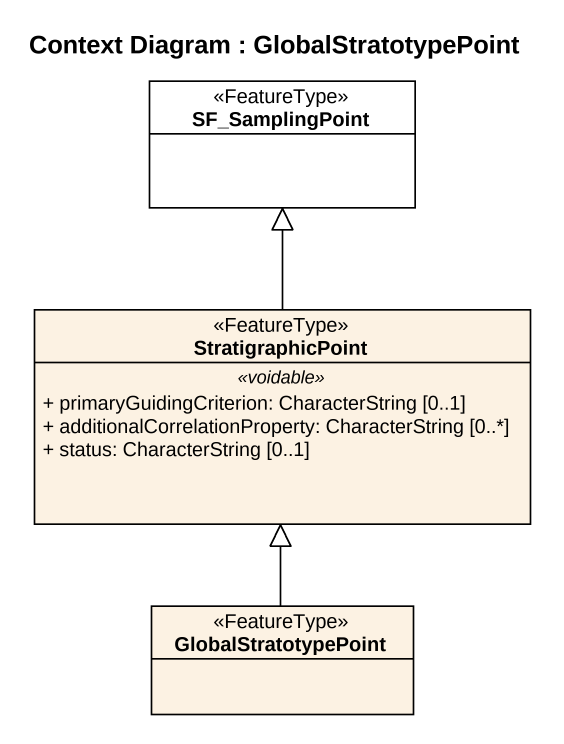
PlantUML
@startuml
title Context Diagram : GlobalStratotypePoint
hide circle
hide empty members
skinparam classAttributeIconSize 0
class SF_SamplingPoint <<FeatureType>> #FFFFFF
class StratigraphicPoint <<FeatureType>> #FCF2E3 {
  .. <<voidable>> ..
  + primaryGuidingCriterion: CharacterString [0..1]
  + additionalCorrelationProperty: CharacterString [0..*]
  + status: CharacterString [0..1]
}
class GlobalStratotypePoint <<FeatureType>> #FCF2E3
StratigraphicPoint -up-|> SF_SamplingPoint
GlobalStratotypePoint -up-|> StratigraphicPoint
@enduml
